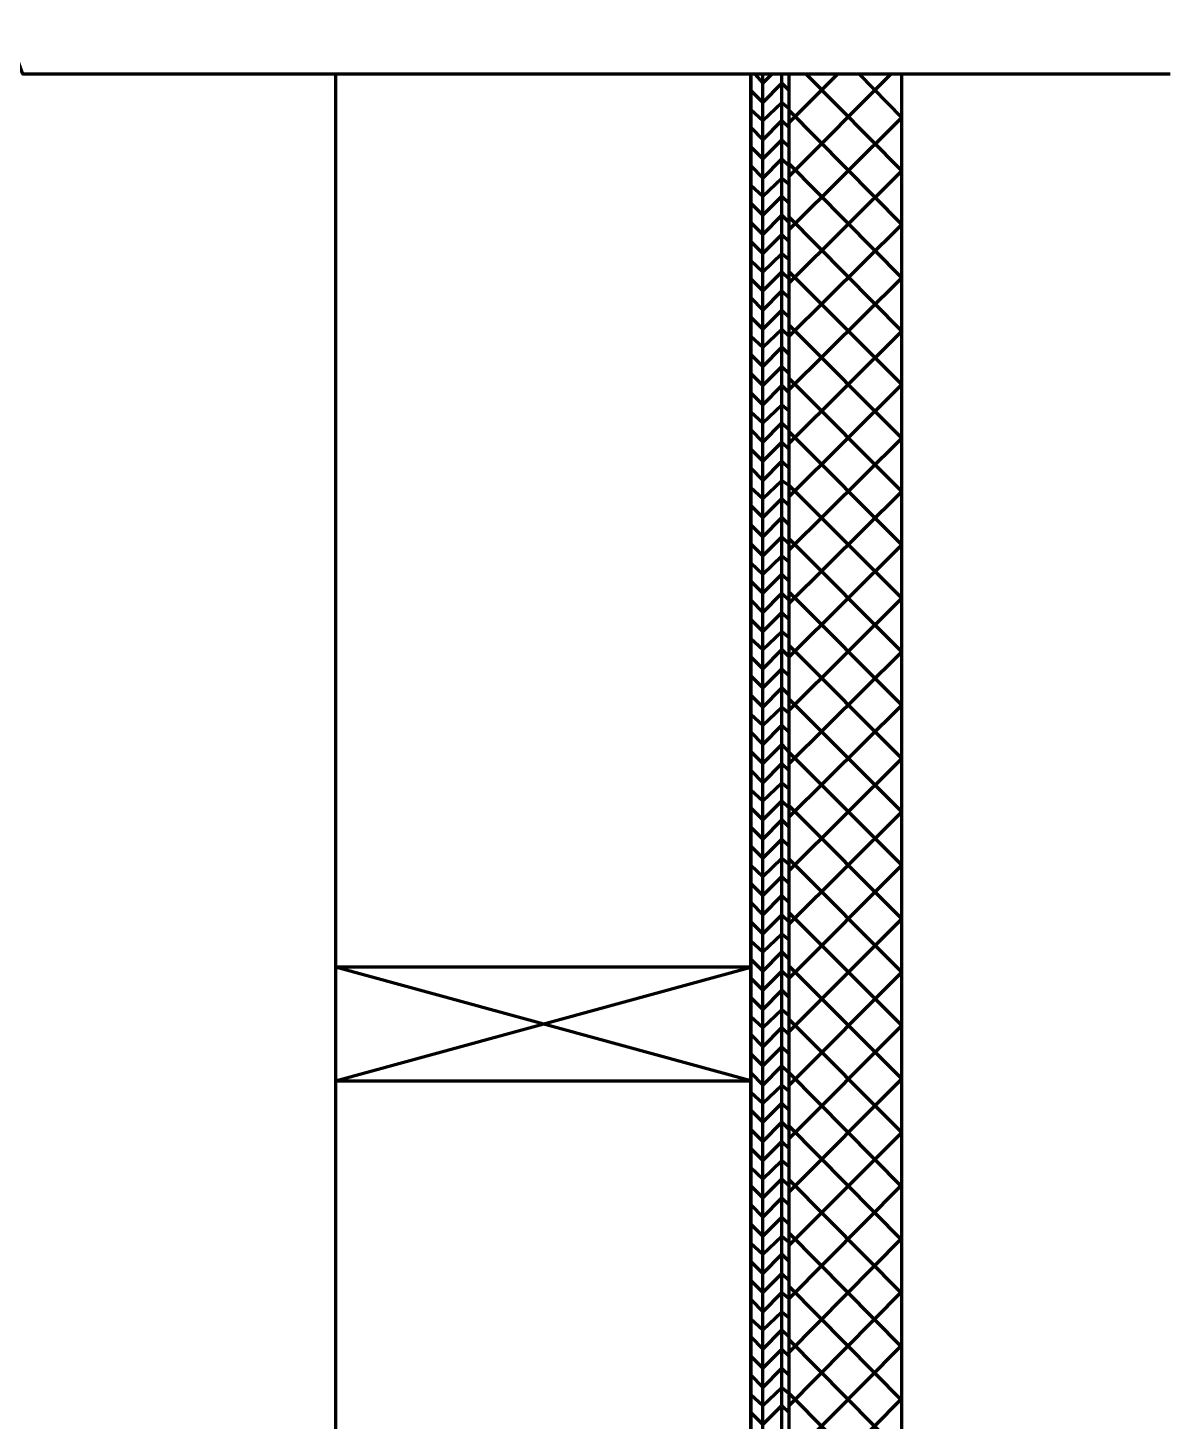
# Model space of a CAD drawing. Extents: x 207.7 to 257.7, y 176.6 to 255.2.
# Drawn here: x 223.84 to 240.02, y 235.4 to 255.15 of the extents above; entities that cross this region are included whole.
import ezdxf

# ---------------------------------------------------------------- set-up
doc = ezdxf.new("R2010")
doc.units = 0
doc.header["$MEASUREMENT"] = 0
for name, color, linetype, lineweight in [('Dt-Line 1', 9, 'Continuous', 0), ('Dt-Line 2', 6, 'Continuous', 9), ('Dt-Line 3', 7, 'Continuous', 15), ('Dt-Line 4', 1, 'Continuous', 25)]:
    doc.layers.add(name, color=color, linetype=linetype, lineweight=lineweight)

msp = doc.modelspace()

# ---------------------------------------------------------------- linework, layer by layer
at = {"layer": 'Dt-Line 1', "linetype": 'Continuous', "lineweight": 158}
for p, q in [((234.62365, 253.80901), (235.30937, 254.49473)), ((234.62365, 253.05186), (236.06651, 254.49473)), ((234.62365, 239.58042), (236.22366, 237.96613)), ((234.62365, 238.82327), (236.22366, 237.20898)), ((234.62365, 238.06613), (236.22366, 236.45183)), ((234.62365, 236.3804), (236.22366, 237.99469)), ((234.62365, 237.30898), (236.22366, 235.69469)), ((234.62365, 235.62327), (236.22366, 237.23756)), ((234.62365, 236.55183), (236.22366, 234.93755)), ((234.62365, 234.86612), (236.22366, 236.48041)), ((234.62365, 234.10897), (236.22366, 235.72326))]:
    msp.add_line(p, q, dxfattribs=at)
at = {"layer": 'Dt-Line 1', "linetype": 'Continuous', "lineweight": 211}
for p, q in [((234.0808, 240.22327), (228.19507, 241.83756)), ((228.19507, 240.22327), (234.0808, 241.83756))]:
    msp.add_line(p, q, dxfattribs=at)
at = {"layer": 'Dt-Line 1', "linetype": 'Continuous', "lineweight": 158}
for points in [[(234.13794, 254.49473), (234.25223, 254.36616), (234.3808, 254.49473)], [(234.62365, 252.29472), (236.22366, 253.88043), (235.62365, 254.49473)], [(234.62365, 251.53758), (236.22366, 253.1233), (234.86651, 254.49473)], [(234.0808, 254.26615), (234.25223, 254.09472), (234.52366, 254.36616), (234.62365, 254.26615)], [(234.0808, 253.99473), (234.25223, 253.83758), (234.52366, 254.09472), (234.62365, 254.00901)], [(234.0808, 250.78044), (234.25223, 250.62329), (234.52366, 250.88043), (234.62365, 250.78044), (236.22366, 252.36615), (234.62365, 253.98044)], [(234.0808, 253.73758), (234.25223, 253.56615), (234.52366, 253.83758), (234.62365, 253.73758)], [(234.0808, 253.46616), (234.25223, 253.29473), (234.52366, 253.56615), (234.62365, 253.46616)], [(234.0808, 253.19472), (234.25223, 253.02329), (234.52366, 253.29473), (234.62365, 253.19472)], [(234.62365, 250.02328), (236.22366, 251.609), (234.62365, 253.22329)], [(234.0808, 252.9233), (234.25223, 252.76615), (234.52366, 253.02329), (234.62365, 252.93758)], [(234.0808, 252.66615), (234.25223, 252.49472), (234.52366, 252.76615), (234.62365, 252.66615)], [(234.0808, 252.39472), (234.25223, 252.2233), (234.52366, 252.49472), (234.62365, 252.39472)], [(234.62365, 249.26614), (236.22366, 250.85186), (234.62365, 252.46615)], [(234.0808, 252.12329), (234.25223, 251.95186), (234.52366, 252.2233), (234.62365, 252.12329)], [(234.0808, 251.85187), (234.25223, 251.69472), (234.52366, 251.95186), (234.62365, 251.86615)], [(234.0808, 251.59472), (234.25223, 251.42329), (234.52366, 251.69472), (234.62365, 251.59472)], [(234.62365, 248.509), (236.22366, 250.09472), (234.62365, 251.69472)], [(234.0808, 251.32329), (234.25223, 251.15187), (234.52366, 251.42329), (234.62365, 251.32329)], [(234.0808, 251.05186), (234.25223, 250.88043), (234.52366, 251.15187), (234.62365, 251.05186)], [(234.62365, 247.75186), (236.22366, 249.33758), (234.62365, 250.93758)], [(234.0808, 250.52329), (234.25223, 250.35186), (234.52366, 250.62329), (234.62365, 250.52329)], [(234.0808, 250.25186), (234.25223, 250.08043), (234.52366, 250.35186), (234.62365, 250.25186)], [(234.0808, 249.98043), (234.25223, 249.809), (234.52366, 250.08043), (234.62365, 249.98043)], [(234.62365, 246.99472), (236.22366, 248.58043), (234.62365, 250.18043)], [(234.0808, 249.70901), (234.25223, 249.55186), (234.52366, 249.809), (234.62365, 249.72329)], [(234.0808, 249.45186), (234.25223, 249.28043), (234.52366, 249.55186), (234.62365, 249.45186)], [(234.0808, 246.23756), (234.25223, 246.06614), (234.52366, 246.33757), (234.62365, 246.23756), (236.22366, 247.82328), (234.62365, 249.42328)], [(234.0808, 249.18043), (234.25223, 249.009), (234.52366, 249.28043), (234.62365, 249.18043)], [(234.0808, 248.909), (234.25223, 248.73757), (234.52366, 249.009), (234.62365, 248.909)], [(234.0808, 248.63758), (234.25223, 248.48043), (234.52366, 248.73757), (234.62365, 248.66615), (236.22366, 247.06614), (234.62365, 245.48042)], [(234.0808, 248.38042), (234.25223, 248.209), (234.52366, 248.48043), (234.62365, 248.38042)], [(234.0808, 248.109), (234.25223, 247.93757), (234.52366, 248.209), (234.62365, 248.109)], [(234.0808, 247.83757), (234.25223, 247.66614), (234.52366, 247.93757), (234.62365, 247.83757)], [(234.62365, 244.72328), (236.22366, 246.309), (234.62365, 247.909)], [(234.0808, 247.56614), (234.25223, 247.409), (234.52366, 247.66614), (234.62365, 247.58043)], [(234.0808, 247.30899), (234.25223, 247.13757), (234.52366, 247.409), (234.62365, 247.30899)], [(234.0808, 247.03757), (234.25223, 246.86614), (234.52366, 247.13757), (234.62365, 247.03757)], [(234.62365, 243.96614), (236.22366, 245.55185), (234.62365, 247.15185)], [(234.0808, 246.76614), (234.25223, 246.59471), (234.52366, 246.86614), (234.62365, 246.76614)], [(234.0808, 246.49471), (234.25223, 246.33757), (234.52366, 246.59471), (234.62365, 246.509)], [(234.62365, 243.20899), (236.22366, 244.7947), (234.62365, 246.39471)], [(234.0808, 245.96614), (234.25223, 245.79471), (234.52366, 246.06614), (234.62365, 245.96614)], [(234.0808, 245.69471), (234.25223, 245.52328), (234.52366, 245.79471), (234.62365, 245.69471)], [(234.0808, 245.42328), (234.25223, 245.26614), (234.52366, 245.52328), (234.62365, 245.43757)], [(234.62365, 242.45184), (236.22366, 244.03757), (234.62365, 245.63757)], [(234.0808, 245.16613), (234.25223, 244.9947), (234.52366, 245.26614), (234.62365, 245.16613)], [(234.0808, 244.89471), (234.25223, 244.72328), (234.52366, 244.9947), (234.62365, 244.88043), (236.22366, 243.28042), (234.62365, 241.68042), (234.52366, 241.78041), (234.25223, 241.50899), (234.0808, 241.68042)], [(234.0808, 244.62328), (234.25223, 244.45185), (234.52366, 244.72328), (234.62365, 244.62328)], [(234.0808, 244.35185), (234.25223, 244.19471), (234.52366, 244.45185), (234.62365, 244.36614)], [(234.0808, 244.0947), (234.25223, 243.92327), (234.52366, 244.19471), (234.62365, 244.0947)], [(234.62365, 240.92328), (236.22366, 242.52327), (234.62365, 244.12327)], [(234.0808, 243.82328), (234.25223, 243.65185), (234.52366, 243.92327), (234.62365, 243.82328)], [(234.0808, 243.55185), (234.25223, 243.38042), (234.52366, 243.65185), (234.62365, 243.55185)], [(234.0808, 243.28042), (234.25223, 243.12328), (234.52366, 243.38042), (234.62365, 243.29471)], [(234.62365, 240.16612), (236.22366, 241.76613), (234.62365, 243.36613)], [(234.0808, 243.02327), (234.25223, 242.85184), (234.52366, 243.12328), (234.62365, 243.02327)], [(234.0808, 242.75185), (234.25223, 242.58042), (234.52366, 242.85184), (234.62365, 242.75185)], [(234.0808, 242.48041), (234.25223, 242.30899), (234.52366, 242.58042), (234.62365, 242.48041)], [(234.62365, 239.40898), (236.22366, 241.00899), (234.62365, 242.60899)], [(234.0808, 242.20899), (234.25223, 242.05185), (234.52366, 242.30899), (234.62365, 242.22328)], [(234.0808, 241.95184), (234.25223, 241.78041), (234.52366, 242.05185), (234.62365, 241.95184)], [(234.62365, 238.65184), (236.22366, 240.25185), (234.62365, 241.85185)], [(234.0808, 241.40898), (234.25223, 241.23756), (234.52366, 241.50899), (234.62365, 241.40898)], [(234.0808, 241.13756), (234.25223, 240.98042), (234.52366, 241.23756), (234.62365, 241.15185)], [(234.0808, 240.88041), (234.25223, 240.70898), (234.52366, 240.98042), (234.62365, 240.88041)], [(234.62365, 237.8947), (236.22366, 239.4947), (234.62365, 241.0947)], [(234.0808, 240.60899), (234.25223, 240.43756), (234.52366, 240.70898), (234.62365, 240.60899)], [(234.0808, 240.33755), (234.25223, 240.16612), (234.52366, 240.43756), (234.62365, 240.33755), (236.22366, 238.72327)], [(234.0808, 240.06613), (234.25223, 239.90899), (234.52366, 240.16612), (234.62365, 240.08042)], [(234.0808, 239.80898), (234.25223, 239.63755), (234.52366, 239.90899), (234.62365, 239.80898)], [(234.0808, 239.53756), (234.25223, 239.36613), (234.52366, 239.63755), (234.62365, 239.53756)], [(234.0808, 239.26612), (234.25223, 239.09469), (234.52366, 239.36613), (234.62365, 239.26612)], [(234.0808, 238.9947), (234.25223, 238.83756), (234.52366, 239.09469), (234.62365, 239.00899)], [(234.0808, 238.73755), (234.25223, 238.56612), (234.52366, 238.83756), (234.62365, 238.73755)], [(234.0808, 237.12326), (234.25223, 236.95183), (234.52366, 237.22327), (234.62365, 237.13755), (236.22366, 238.75184)], [(234.0808, 238.46613), (234.25223, 238.2947), (234.52366, 238.56612), (234.62365, 238.46613)], [(234.0808, 238.19469), (234.25223, 238.02326), (234.52366, 238.2947), (234.62365, 238.19469)], [(234.0808, 237.92327), (234.25223, 237.76613), (234.52366, 238.02326), (234.62365, 237.93756)], [(234.0808, 237.66612), (234.25223, 237.49469), (234.52366, 237.76613), (234.62365, 237.66612)], [(234.0808, 237.3947), (234.25223, 237.22327), (234.52366, 237.49469), (234.62365, 237.3947)], [(234.0808, 236.85184), (234.25223, 236.6947), (234.52366, 236.95183), (234.62365, 236.86613)], [(234.0808, 236.59469), (234.25223, 236.42326), (234.52366, 236.6947), (234.62365, 236.59469)], [(234.0808, 236.32327), (234.25223, 236.15184), (234.52366, 236.42326), (234.62365, 236.32327)], [(234.0808, 236.05183), (234.25223, 235.8804), (234.52366, 236.15184), (234.62365, 236.05183)], [(234.0808, 235.78041), (234.25223, 235.62327), (234.52366, 235.8804), (234.62365, 235.7947), (236.22366, 234.18041)], [(234.0808, 235.52326), (234.25223, 235.35183), (234.52366, 235.62327), (234.62365, 235.52326)]]:
    msp.add_lwpolyline(points, dxfattribs=at)
at = {"layer": 'Dt-Line 2', "linetype": 'Continuous', "lineweight": 158}
msp.add_line((228.19507, 254.49473), (228.19507, 207.5375), dxfattribs=at)
at = {"layer": 'Dt-Line 3', "linetype": 'Continuous', "lineweight": 158}
for p, q in [((234.25223, 201.65178), (234.25223, 254.49473)), ((234.52366, 201.65178), (234.52366, 254.49473))]:
    msp.add_line(p, q, dxfattribs=at)
at = {"layer": 'Dt-Line 3', "linetype": 'Continuous', "lineweight": 140}
msp.add_lwpolyline([(217.48077, 199.50891), (236.22366, 199.50891), (236.22366, 254.49473)], dxfattribs=at)
at = {"layer": 'Dt-Line 3', "linetype": 'Continuous', "lineweight": 211}
for points in [[(217.48077, 201.10892), (234.62365, 201.10892), (234.62365, 254.49473)], [(234.0808, 201.65178), (234.0808, 254.49473), (234.0808, 201.65178)]]:
    msp.add_lwpolyline(points, dxfattribs=at)
msp.add_lwpolyline([(234.0808, 241.83756), (228.19507, 241.83756), (228.19507, 240.22327), (234.0808, 240.22327)], close=True, dxfattribs=at)
at = {"layer": 'Dt-Line 4', "linetype": 'Continuous', "lineweight": 211}
msp.add_lwpolyline([(240.02366, 254.49473), (223.76649, 254.49473), (223.52363, 255.15187), (223.26649, 253.75186), (223.02363, 254.49473), (207.65218, 254.49473)], dxfattribs=at)

doc.saveas('drawing.dxf')
